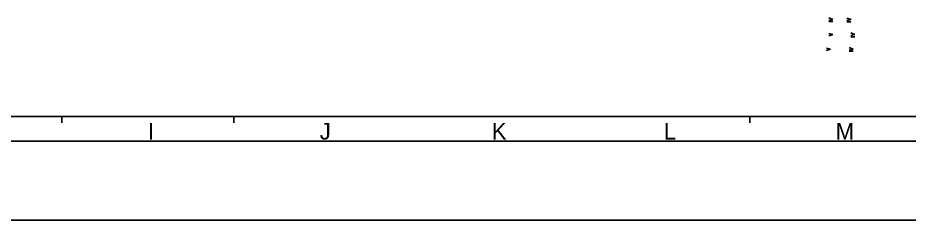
# Model space of a CAD drawing. Header units: millimetres. Extents: x 0 to 841, y 0 to 594.
# Drawn here: x 428.5 to 698.1, y 0 to 61.2 of the extents above; entities that cross this region are included whole.
import ezdxf

# ---------------------------------------------------------------- set-up
doc = ezdxf.new("R2010")
doc.units = ezdxf.units.MM
doc.header["$LTSCALE"] = 46.255
doc.layers.get('0').update_dxf_attribs({"linetype": 'CONTINUOUS'})
doc.styles.add('TEXTSTYLE_2', font='txt')

# ---------------------------------------------------------------- blocks, each defined once
blk = doc.blocks.new('SYM301_BL0', base_point=(680.55, 51.63))
at = {"color": 7, "linetype": 'CONTINUOUS'}
for p, q in [((679.93, 52.2), (681.17, 51.73)), ((681.15, 51.73), (679.93, 51.42)), ((679.93, 51.05), (681.12, 51.05))]:
    blk.add_line(p, q, dxfattribs=at)
blk = doc.blocks.new('SYM301_BL1', base_point=(681.04, 56.01))
at = {"color": 7, "linetype": 'CONTINUOUS'}
for p, q in [((680.42, 56.59), (681.66, 56.12)), ((681.63, 56.12), (680.42, 55.81)), ((680.42, 55.44), (681.61, 55.44))]:
    blk.add_line(p, q, dxfattribs=at)
blk = doc.blocks.new('SYM301_BL2', base_point=(679.89, 60.52))
at = {"color": 7, "linetype": 'CONTINUOUS'}
for p, q in [((679.27, 61.1), (680.51, 60.63)), ((680.49, 60.63), (679.27, 60.32)), ((679.27, 59.95), (680.46, 59.95))]:
    blk.add_line(p, q, dxfattribs=at)
blk = doc.blocks.new('SYM301_BL3', base_point=(674.39, 60.6))
at = {"color": 7, "linetype": 'CONTINUOUS'}
for p, q in [((673.77, 61.17), (675.01, 60.71)), ((674.99, 60.71), (673.77, 60.4)), ((673.77, 60.03), (674.96, 60.03))]:
    blk.add_line(p, q, dxfattribs=at)
blk = doc.blocks.new('SYM001_BL4', base_point=(674.36, 56.08))
at = {"color": 7, "linetype": 'CONTINUOUS'}
for p, q in [((674.98, 56.16), (673.74, 55.69)), ((673.76, 56.47), (674.98, 56.16))]:
    blk.add_line(p, q, dxfattribs=at)
blk = doc.blocks.new('SYM001_BL5', base_point=(673.63, 51.64))
at = {"color": 7, "linetype": 'CONTINUOUS'}
for p, q in [((674.25, 51.71), (673.01, 51.25)), ((673.03, 52.03), (674.25, 51.71))]:
    blk.add_line(p, q, dxfattribs=at)

msp = doc.modelspace()

# ---------------------------------------------------------------- linework, layer by layer
at = {"color": 7, "linetype": 'CONTINUOUS'}
for p, q in [((25.842, 31.385), (809.342, 31.385)), ((441.842, 31.385), (441.842, 29.385)), ((493.842, 31.385), (493.842, 29.385)), ((649.842, 31.385), (649.842, 29.385)), ((819.342, 23.885), (16.342, 23.885)), ((0, 0), (841, 0))]:
    msp.add_line(p, q, dxfattribs=at)

# ---------------------------------------------------------------- block references
for name, p in [('SYM301_BL3', (674.393, 60.602)), ('SYM301_BL2', (679.891, 60.525)), ('SYM001_BL4', (674.357, 56.083)), ('SYM301_BL1', (681.039, 56.014)), ('SYM001_BL5', (673.628, 51.636)), ('SYM301_BL0', (680.553, 51.625))]:
    msp.add_blockref(name, p, dxfattribs=at)

# ---------------------------------------------------------------- texts
at = {"color": 7, "linetype": 'CONTINUOUS', "char_height": 5, "width": 5, "attachment_point": 1, "line_spacing_factor": 0.9, "style": 'TEXTSTYLE_2'}
for s, insert in [('I', (467.842, 29.385)), ('J', (519.842, 29.385)), ('K', (571.842, 29.385)), ('L', (623.842, 29.385)), ('M', (675.842, 29.385))]:
    msp.add_mtext(s, dxfattribs=dict(at, insert=insert))

doc.saveas('drawing.dxf')
